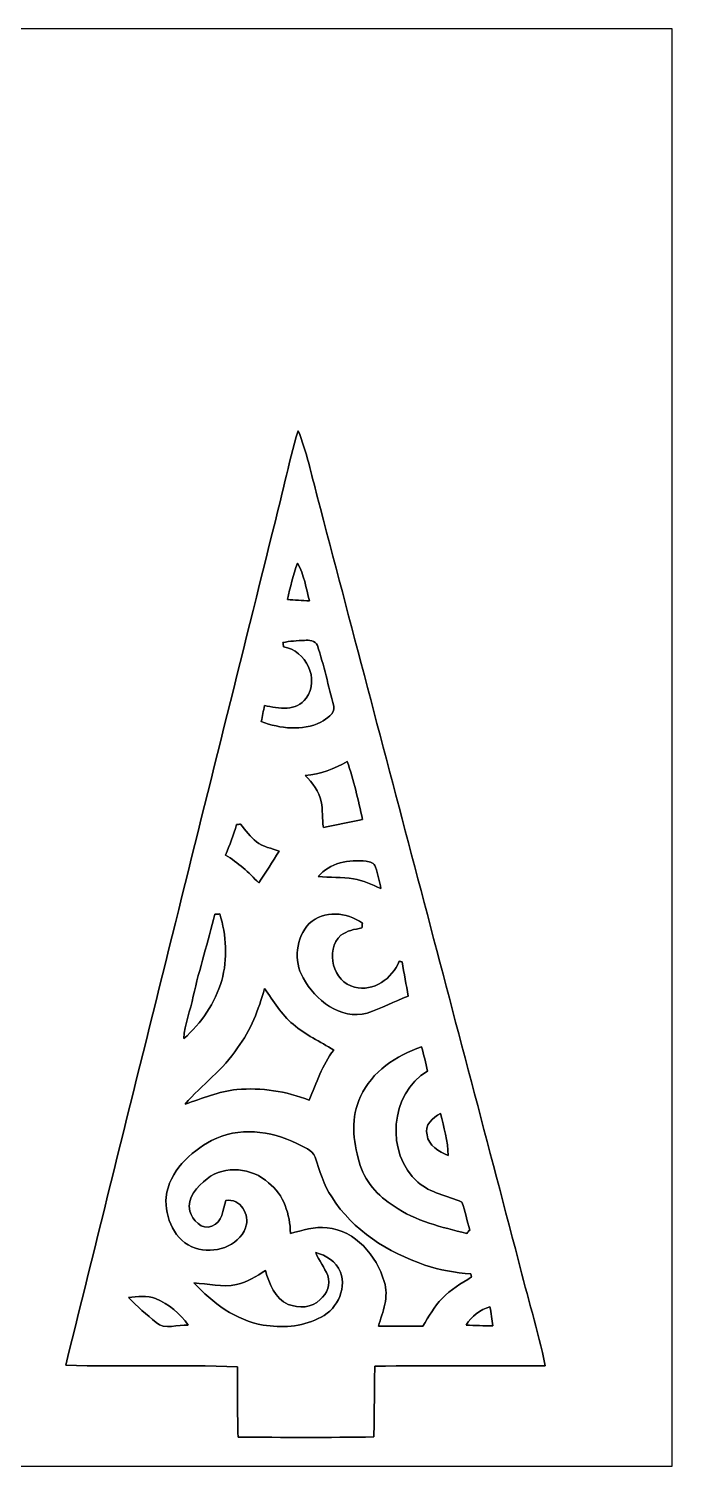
# Model space of a CAD drawing. Header units: centimetres. Extents: x -16.8 to 16.8, y -16.7 to 16.7.
# Drawn here: x 1.84 to 16.77, y -16.67 to 16.67 of the extents above; entities that cross this region are included whole.
import ezdxf

# ---------------------------------------------------------------- set-up
doc = ezdxf.new("R2010")
doc.units = ezdxf.units.CM
doc.header["$MEASUREMENT"] = 0
doc.layers.add('Layer 1', color=7, linetype='Continuous')

msp = doc.modelspace()

# ---------------------------------------------------------------- linework, layer by layer
at = {"layer": 'Layer 1', "color": 7}
for points, knots in [([(-16.77458, 16.66875), (-16.77458, 16.66875), (16.77458, 16.66875), (16.77458, 16.66875), (16.77458, 16.66875), (16.77458, 16.66875), (16.77458, -16.66875), (16.77458, -16.66875), (16.77458, -16.66875), (16.77458, -16.66875), (-16.77458, -16.66875), (-16.77458, -16.66875), (-16.77458, -16.66875), (-16.77458, -16.66875), (-16.77458, 16.66875), (-16.77458, 16.66875), (-16.77458, 16.66875), (-16.77458, 16.66875), (-16.77458, 16.66875), (-16.77458, 16.66875)], [0, 0, 0, 0, 0.16666667, 0.16666667, 0.16666667, 0.16666667, 0.33333333, 0.33333333, 0.33333333, 0.33333333, 0.5, 0.5, 0.5, 0.5, 0.66666667, 0.66666667, 0.66666667, 0.66666667, 1, 1, 1, 1]), ([(8.0899, 7.3473), (7.86694, 6.56872), (7.69832, 5.77603), (7.49653, 4.99181), (7.49653, 4.99181), (5.89562, -1.44709), (4.28942, -7.88458), (2.69699, -14.3256), (2.69699, -14.3256), (4.02555, -14.37217), (5.35552, -14.30161), (6.68337, -14.36582), (6.68337, -14.36582), (6.68549, -14.90733), (6.68055, -15.4492), (6.69643, -15.99071), (6.69643, -15.99071), (7.747, -16.00306), (8.79828, -16.00588), (9.84885, -15.98754), (9.84885, -15.98754), (9.86437, -15.44144), (9.85555, -14.89534), (9.87178, -14.34959), (9.87178, -14.34959), (11.18941, -14.32772), (12.50738, -14.34853), (13.82536, -14.33795), (13.82536, -14.33795), (13.66097, -13.51739), (13.40203, -12.72011), (13.20729, -11.90696), (13.20729, -11.90696), (11.65084, -5.99652), (10.09086, -0.08749), (8.53405, 5.82295), (8.53405, 5.82295), (8.39787, 6.33377), (8.29627, 6.85835), (8.0899, 7.3473)], [0, 0, 0, 0, 0.09090909, 0.09090909, 0.09090909, 0.09090909, 0.18181818, 0.18181818, 0.18181818, 0.18181818, 0.27272727, 0.27272727, 0.27272727, 0.27272727, 0.36363636, 0.36363636, 0.36363636, 0.36363636, 0.45454545, 0.45454545, 0.45454545, 0.45454545, 0.54545455, 0.54545455, 0.54545455, 0.54545455, 0.63636364, 0.63636364, 0.63636364, 0.63636364, 0.72727273, 0.72727273, 0.72727273, 0.72727273, 0.81818182, 0.81818182, 0.81818182, 0.81818182, 1, 1, 1, 1]), ([(8.07438, 4.27849), (8.23101, 4.01003), (8.27722, 3.69676), (8.35625, 3.39972), (8.35625, 3.39972), (8.18339, 3.4096), (8.01229, 3.41454), (7.84084, 3.43182), (7.84084, 3.43182), (7.90822, 3.71687), (7.98266, 4.0005), (8.07438, 4.27849)], [0, 0, 0, 0, 0.25, 0.25, 0.25, 0.25, 0.5, 0.5, 0.5, 0.5, 1, 1, 1, 1]), ([(7.73889, 2.43417), (7.90293, 2.46556), (8.06909, 2.48003), (8.23701, 2.4825), (8.23701, 2.4825), (8.34037, 2.50014), (8.48819, 2.47615), (8.53863, 2.36855), (8.53863, 2.36855), (8.68927, 1.90465), (8.79369, 1.42663), (8.92175, 0.95638), (8.92175, 0.95638), (8.95315, 0.768), (8.74748, 0.67451), (8.61977, 0.58632), (8.61977, 0.58632), (8.18056, 0.37853), (7.67962, 0.43498), (7.23688, 0.59972), (7.23688, 0.59972), (7.25876, 0.72496), (7.28451, 0.84808), (7.31132, 0.9719), (7.31132, 0.9719), (7.63764, 0.91475), (8.05956, 0.8188), (8.27476, 1.14476), (8.27476, 1.14476), (8.6046, 1.58327), (8.26805, 2.25319), (7.75123, 2.33257), (7.75123, 2.33257), (7.74841, 2.35797), (7.74206, 2.40877), (7.73889, 2.43417)], [0, 0, 0, 0, 0.1, 0.1, 0.1, 0.1, 0.2, 0.2, 0.2, 0.2, 0.3, 0.3, 0.3, 0.3, 0.4, 0.4, 0.4, 0.4, 0.5, 0.5, 0.5, 0.5, 0.6, 0.6, 0.6, 0.6, 0.7, 0.7, 0.7, 0.7, 0.8, 0.8, 0.8, 0.8, 1, 1, 1, 1]), ([(8.25676, -0.64876), (8.60637, -0.62336), (8.93163, -0.49636), (9.23255, -0.32279), (9.23255, -0.32279), (9.3793, -0.76412), (9.48584, -1.21744), (9.58779, -1.67076), (9.58779, -1.67076), (9.28335, -1.73002), (8.97996, -1.79246), (8.67692, -1.85526), (8.67692, -1.85526), (8.64588, -1.65523), (8.66316, -1.45027), (8.62612, -1.25166), (8.62612, -1.25166), (8.57356, -1.01565), (8.4201, -0.81986), (8.25676, -0.64876)], [0, 0, 0, 0, 0.16666667, 0.16666667, 0.16666667, 0.16666667, 0.33333333, 0.33333333, 0.33333333, 0.33333333, 0.5, 0.5, 0.5, 0.5, 0.66666667, 0.66666667, 0.66666667, 0.66666667, 1, 1, 1, 1]), ([(6.66362, -1.78717), (6.68584, -1.78541), (6.73029, -1.78188), (6.75252, -1.78012), (6.75252, -1.78012), (6.86999, -1.92088), (6.98147, -2.07045), (7.12294, -2.18934), (7.12294, -2.18934), (7.27569, -2.30822), (7.47395, -2.33715), (7.65069, -2.40559), (7.65069, -2.40559), (7.49582, -2.65289), (7.33778, -2.89842), (7.17585, -3.14149), (7.17585, -3.14149), (6.94655, -2.89419), (6.69607, -2.66841), (6.4068, -2.49343), (6.4068, -2.49343), (6.50275, -2.26201), (6.58848, -2.026), (6.66362, -1.78717)], [0, 0, 0, 0, 0.14285714, 0.14285714, 0.14285714, 0.14285714, 0.28571429, 0.28571429, 0.28571429, 0.28571429, 0.42857143, 0.42857143, 0.42857143, 0.42857143, 0.57142857, 0.57142857, 0.57142857, 0.57142857, 0.71428571, 0.71428571, 0.71428571, 0.71428571, 1, 1, 1, 1]), ([(8.55486, -2.99332), (8.82227, -2.67159), (9.27664, -2.59151), (9.67281, -2.63701), (9.67281, -2.63701), (9.75607, -2.65359), (9.86155, -2.67829), (9.88836, -2.77213), (9.88836, -2.77213), (9.93775, -2.93617), (9.98079, -3.10444), (10.01148, -3.27378), (10.01148, -3.27378), (9.80828, -3.17712), (9.60014, -3.08539), (9.37789, -3.04341), (9.37789, -3.04341), (9.10449, -3.01166), (8.82897, -3.0099), (8.55486, -2.99332)], [0, 0, 0, 0, 0.16666667, 0.16666667, 0.16666667, 0.16666667, 0.33333333, 0.33333333, 0.33333333, 0.33333333, 0.5, 0.5, 0.5, 0.5, 0.66666667, 0.66666667, 0.66666667, 0.66666667, 1, 1, 1, 1]), ([(6.15879, -3.86609), (6.18737, -3.86468), (6.24452, -3.86186), (6.27309, -3.86045), (6.27309, -3.86045), (6.42726, -4.35645), (6.45654, -4.89938), (6.31896, -5.40244), (6.31896, -5.40244), (6.1655, -5.92384), (5.84835, -6.39798), (5.43807, -6.75111), (5.43807, -6.75111), (5.45465, -6.41315), (5.59364, -6.096), (5.65714, -5.76686), (5.65714, -5.76686), (5.80249, -5.12727), (6.00287, -4.5025), (6.15879, -3.86609)], [0, 0, 0, 0, 0.16666667, 0.16666667, 0.16666667, 0.16666667, 0.33333333, 0.33333333, 0.33333333, 0.33333333, 0.5, 0.5, 0.5, 0.5, 0.66666667, 0.66666667, 0.66666667, 0.66666667, 1, 1, 1, 1]), ([(8.34813, -4.07988), (8.68786, -3.76167), (9.22232, -3.82199), (9.58356, -4.07035), (9.58356, -4.07035), (9.57933, -4.1081), (9.57545, -4.14655), (9.57192, -4.185), (9.57192, -4.185), (9.40223, -4.21464), (9.22373, -4.24991), (9.08226, -4.35469), (9.08226, -4.35469), (8.7055, -4.70676), (8.89882, -5.44124), (9.40117, -5.55625), (9.40117, -5.55625), (9.84074, -5.6769), (10.27501, -5.35552), (10.43658, -4.95794), (10.43658, -4.95794), (10.45422, -4.96182), (10.48914, -4.96993), (10.50643, -4.97417), (10.50643, -4.97417), (10.54594, -5.23981), (10.60697, -5.50228), (10.64366, -5.76862), (10.64366, -5.76862), (10.32228, -5.88786), (10.01712, -6.04873), (9.69363, -6.16056), (9.69363, -6.16056), (9.06039, -6.32072), (8.49595, -5.85929), (8.20561, -5.34211), (8.20561, -5.34211), (7.97666, -4.9463), (8.04439, -4.41713), (8.34813, -4.07988)], [0, 0, 0, 0, 0.09090909, 0.09090909, 0.09090909, 0.09090909, 0.18181818, 0.18181818, 0.18181818, 0.18181818, 0.27272727, 0.27272727, 0.27272727, 0.27272727, 0.36363636, 0.36363636, 0.36363636, 0.36363636, 0.45454545, 0.45454545, 0.45454545, 0.45454545, 0.54545455, 0.54545455, 0.54545455, 0.54545455, 0.63636364, 0.63636364, 0.63636364, 0.63636364, 0.72727273, 0.72727273, 0.72727273, 0.72727273, 0.81818182, 0.81818182, 0.81818182, 0.81818182, 1, 1, 1, 1]), ([(6.68302, -6.9656), (6.99594, -6.5599), (7.17268, -6.07836), (7.31238, -5.59223), (7.31238, -5.59223), (7.5184, -5.87834), (7.70043, -6.1916), (7.97595, -6.41879), (7.97595, -6.41879), (8.25571, -6.66715), (8.60249, -6.81708), (8.91611, -7.01569), (8.91611, -7.01569), (8.65046, -7.36459), (8.51535, -7.77981), (8.34707, -8.17774), (8.34707, -8.17774), (7.81509, -7.97172), (7.23759, -7.88458), (6.66821, -7.93256), (6.66821, -7.93256), (6.24875, -7.96854), (5.86387, -8.14352), (5.46841, -8.27088), (5.46841, -8.27088), (5.8547, -7.81861), (6.36129, -7.47466), (6.68302, -6.9656)], [0, 0, 0, 0, 0.125, 0.125, 0.125, 0.125, 0.25, 0.25, 0.25, 0.25, 0.375, 0.375, 0.375, 0.375, 0.5, 0.5, 0.5, 0.5, 0.625, 0.625, 0.625, 0.625, 0.75, 0.75, 0.75, 0.75, 1, 1, 1, 1]), ([(9.54052, -8.09484), (9.8044, -7.51664), (10.36708, -7.13599), (10.95657, -6.94549), (10.95657, -6.94549), (11.00631, -7.12999), (11.05711, -7.3152), (11.09451, -7.50323), (11.09451, -7.50323), (10.2175, -8.02217), (10.11273, -9.41846), (10.87191, -10.08345), (10.87191, -10.08345), (11.16048, -10.33427), (11.55241, -10.39566), (11.89214, -10.54135), (11.89214, -10.54135), (11.96411, -10.75478), (12.01455, -10.97562), (12.07382, -11.19399), (12.07382, -11.19399), (12.04983, -11.21869), (12.02655, -11.24409), (12.00326, -11.26949), (12.00326, -11.26949), (11.42259, -11.12449), (10.81652, -10.98726), (10.3191, -10.63554), (10.3191, -10.63554), (9.93987, -10.40624), (9.62342, -10.04711), (9.51089, -9.61249), (9.51089, -9.61249), (9.36166, -9.12424), (9.30663, -8.56686), (9.54052, -8.09484)], [0, 0, 0, 0, 0.1, 0.1, 0.1, 0.1, 0.2, 0.2, 0.2, 0.2, 0.3, 0.3, 0.3, 0.3, 0.4, 0.4, 0.4, 0.4, 0.5, 0.5, 0.5, 0.5, 0.6, 0.6, 0.6, 0.6, 0.7, 0.7, 0.7, 0.7, 0.8, 0.8, 0.8, 0.8, 1, 1, 1, 1]), ([(11.08216, -8.98454), (11.01231, -8.75736), (11.21657, -8.58202), (11.39613, -8.48536), (11.39613, -8.48536), (11.47022, -8.80674), (11.57217, -9.12777), (11.57111, -9.4615), (11.57111, -9.4615), (11.35874, -9.36096), (11.1185, -9.24348), (11.08216, -8.98454)], [0, 0, 0, 0, 0.25, 0.25, 0.25, 0.25, 0.5, 0.5, 0.5, 0.5, 1, 1, 1, 1]), ([(6.08436, -9.11719), (6.70172, -8.7884), (7.45525, -8.88294), (8.06309, -9.18527), (8.06309, -9.18527), (8.21267, -9.26712), (8.41869, -9.32145), (8.48572, -9.49854), (8.48572, -9.49854), (8.59614, -9.81251), (8.67586, -10.14836), (8.87342, -10.42388), (8.87342, -10.42388), (9.35778, -11.20246), (10.1787, -11.71363), (11.03348, -12.0015), (11.03348, -12.0015), (11.37497, -12.12885), (11.73974, -12.17366), (12.10098, -12.20964), (12.10098, -12.20964), (12.10486, -12.22693), (12.11227, -12.26185), (12.11615, -12.27949), (12.11615, -12.27949), (11.87732, -12.4273), (11.63285, -12.573), (11.43635, -12.77691), (11.43635, -12.77691), (11.24162, -12.95717), (11.12661, -13.20059), (10.98479, -13.42072), (10.98479, -13.42072), (10.64154, -13.42284), (10.29864, -13.42355), (9.95574, -13.42143), (9.95574, -13.42143), (10.0524, -13.08876), (10.20798, -12.73492), (10.08944, -12.38673), (10.08944, -12.38673), (9.9127, -11.78207), (9.42128, -11.20105), (8.76159, -11.13825), (8.76159, -11.13825), (8.47055, -11.10121), (8.19185, -11.19893), (7.91386, -11.26772), (7.91386, -11.26772), (7.90222, -10.83275), (7.76182, -10.3692), (7.40445, -10.09297), (7.40445, -10.09297), (7.02557, -9.74619), (6.39339, -9.67811), (5.97958, -10.00054), (5.97958, -10.00054), (5.75239, -10.17834), (5.50016, -10.44081), (5.57495, -10.75619), (5.57495, -10.75619), (5.63845, -10.95128), (5.86034, -11.21057), (6.08683, -11.09768), (6.08683, -11.09768), (6.33942, -11.01619), (6.344, -10.71668), (6.41138, -10.50431), (6.41138, -10.50431), (6.74899, -10.44857), (6.98429, -10.83557), (6.87141, -11.13614), (6.87141, -11.13614), (6.70419, -11.58593), (6.13551, -11.74468), (5.70865, -11.61239), (5.70865, -11.61239), (5.22429, -11.45752), (4.99533, -10.89519), (5.02567, -10.42458), (5.02567, -10.42458), (5.10258, -9.83333), (5.58094, -9.38389), (6.08436, -9.11719)], [0, 0, 0, 0, 0.04545455, 0.04545455, 0.04545455, 0.04545455, 0.09090909, 0.09090909, 0.09090909, 0.09090909, 0.13636364, 0.13636364, 0.13636364, 0.13636364, 0.18181818, 0.18181818, 0.18181818, 0.18181818, 0.22727273, 0.22727273, 0.22727273, 0.22727273, 0.27272727, 0.27272727, 0.27272727, 0.27272727, 0.31818182, 0.31818182, 0.31818182, 0.31818182, 0.36363636, 0.36363636, 0.36363636, 0.36363636, 0.40909091, 0.40909091, 0.40909091, 0.40909091, 0.45454545, 0.45454545, 0.45454545, 0.45454545, 0.5, 0.5, 0.5, 0.5, 0.54545455, 0.54545455, 0.54545455, 0.54545455, 0.59090909, 0.59090909, 0.59090909, 0.59090909, 0.63636364, 0.63636364, 0.63636364, 0.63636364, 0.68181818, 0.68181818, 0.68181818, 0.68181818, 0.72727273, 0.72727273, 0.72727273, 0.72727273, 0.77272727, 0.77272727, 0.77272727, 0.77272727, 0.81818182, 0.81818182, 0.81818182, 0.81818182, 0.86363636, 0.86363636, 0.86363636, 0.86363636, 0.90909091, 0.90909091, 0.90909091, 0.90909091, 1, 1, 1, 1]), ([(8.49842, -11.71081), (8.73936, -11.78278), (8.97714, -11.91648), (9.07203, -12.16484), (9.07203, -12.16484), (9.23219, -12.58782), (8.96126, -13.08523), (8.55239, -13.24504), (8.55239, -13.24504), (8.16081, -13.44648), (7.70678, -13.45459), (7.28027, -13.39744), (7.28027, -13.39744), (6.64175, -13.2842), (6.10482, -12.87956), (5.67302, -12.41531), (5.67302, -12.41531), (6.00251, -12.43965), (6.33342, -12.52537), (6.66362, -12.45306), (6.66362, -12.45306), (6.91021, -12.40155), (7.12294, -12.2555), (7.33637, -12.12956), (7.33637, -12.12956), (7.41257, -12.43789), (7.55615, -12.77479), (7.86165, -12.91661), (7.86165, -12.91661), (8.10648, -13.00057), (8.41622, -13.01115), (8.60213, -12.80054), (8.60213, -12.80054), (8.76512, -12.67319), (8.84696, -12.44529), (8.78029, -12.24668), (8.78029, -12.24668), (8.70303, -12.059), (8.57109, -11.90025), (8.49842, -11.71081)], [0, 0, 0, 0, 0.09090909, 0.09090909, 0.09090909, 0.09090909, 0.18181818, 0.18181818, 0.18181818, 0.18181818, 0.27272727, 0.27272727, 0.27272727, 0.27272727, 0.36363636, 0.36363636, 0.36363636, 0.36363636, 0.45454545, 0.45454545, 0.45454545, 0.45454545, 0.54545455, 0.54545455, 0.54545455, 0.54545455, 0.63636364, 0.63636364, 0.63636364, 0.63636364, 0.72727273, 0.72727273, 0.72727273, 0.72727273, 0.81818182, 0.81818182, 0.81818182, 0.81818182, 1, 1, 1, 1]), ([(4.15396, -12.75362), (4.3628, -12.74304), (4.58541, -12.69436), (4.78472, -12.78079), (4.78472, -12.78079), (5.09164, -12.9032), (5.3527, -13.12862), (5.54037, -13.3985), (5.54037, -13.3985), (5.3019, -13.37063), (4.99428, -13.52374), (4.79531, -13.33676), (4.79531, -13.33676), (4.57835, -13.14556), (4.3494, -12.96705), (4.15396, -12.75362)], [0, 0, 0, 0, 0.2, 0.2, 0.2, 0.2, 0.4, 0.4, 0.4, 0.4, 0.6, 0.6, 0.6, 0.6, 1, 1, 1, 1]), ([(11.99056, -13.39568), (12.11121, -13.19001), (12.31406, -13.03726), (12.54301, -12.97234), (12.54301, -12.97234), (12.56771, -13.11875), (12.58852, -13.26586), (12.60651, -13.41402), (12.60651, -13.41402), (12.40049, -13.4112), (12.19517, -13.4052), (11.99056, -13.39568)], [0, 0, 0, 0, 0.25, 0.25, 0.25, 0.25, 0.5, 0.5, 0.5, 0.5, 1, 1, 1, 1])]:
    msp.add_open_spline(points, degree=3, knots=knots, dxfattribs=at)
at = {"layer": 'Layer 1', "color": 251}
for points, knots in [([(8.0899, 7.3473), (8.29627, 6.85835), (8.39787, 6.33377), (8.53405, 5.82295), (8.53405, 5.82295), (10.09086, -0.08749), (11.65084, -5.99652), (13.20729, -11.90696), (13.20729, -11.90696), (13.40203, -12.72011), (13.66097, -13.51739), (13.82536, -14.33795), (13.82536, -14.33795), (12.50738, -14.34853), (11.18941, -14.32772), (9.87178, -14.34959), (9.87178, -14.34959), (9.85555, -14.89534), (9.86437, -15.44144), (9.84885, -15.98754), (9.84885, -15.98754), (8.79828, -16.00588), (7.747, -16.00306), (6.69643, -15.99071), (6.69643, -15.99071), (6.68055, -15.4492), (6.68549, -14.90733), (6.68337, -14.36582), (6.68337, -14.36582), (5.35552, -14.30161), (4.02555, -14.37217), (2.69699, -14.3256), (2.69699, -14.3256), (4.28942, -7.88458), (5.89562, -1.44709), (7.49653, 4.99181), (7.49653, 4.99181), (7.69832, 5.77603), (7.86694, 6.56872), (8.0899, 7.3473), (8.0899, 7.3473), (8.0899, 7.3473), (8.0899, 7.3473), (8.0899, 7.3473)], [0, 0, 0, 0, 0.08333333, 0.08333333, 0.08333333, 0.08333333, 0.16666667, 0.16666667, 0.16666667, 0.16666667, 0.25, 0.25, 0.25, 0.25, 0.33333333, 0.33333333, 0.33333333, 0.33333333, 0.41666667, 0.41666667, 0.41666667, 0.41666667, 0.5, 0.5, 0.5, 0.5, 0.58333333, 0.58333333, 0.58333333, 0.58333333, 0.66666667, 0.66666667, 0.66666667, 0.66666667, 0.75, 0.75, 0.75, 0.75, 0.83333333, 0.83333333, 0.83333333, 0.83333333, 1, 1, 1, 1]), ([(8.07438, 4.27849), (7.98266, 4.0005), (7.90822, 3.71687), (7.84084, 3.43182), (7.84084, 3.43182), (8.01229, 3.41454), (8.18339, 3.4096), (8.35625, 3.39972), (8.35625, 3.39972), (8.27722, 3.69676), (8.23101, 4.01003), (8.07438, 4.27849), (8.07438, 4.27849), (8.07438, 4.27849), (8.07438, 4.27849), (8.07438, 4.27849)], [0, 0, 0, 0, 0.2, 0.2, 0.2, 0.2, 0.4, 0.4, 0.4, 0.4, 0.6, 0.6, 0.6, 0.6, 1, 1, 1, 1]), ([(7.73889, 2.43417), (7.74206, 2.40877), (7.74841, 2.35797), (7.75123, 2.33257), (7.75123, 2.33257), (8.26805, 2.25319), (8.6046, 1.58327), (8.27476, 1.14476), (8.27476, 1.14476), (8.05956, 0.8188), (7.63764, 0.91475), (7.31132, 0.9719), (7.31132, 0.9719), (7.28451, 0.84808), (7.25876, 0.72496), (7.23688, 0.59972), (7.23688, 0.59972), (7.67962, 0.43498), (8.18056, 0.37853), (8.61977, 0.58632), (8.61977, 0.58632), (8.74748, 0.67451), (8.95315, 0.768), (8.92175, 0.95638), (8.92175, 0.95638), (8.79369, 1.42663), (8.68927, 1.90465), (8.53863, 2.36855), (8.53863, 2.36855), (8.48819, 2.47615), (8.34037, 2.50014), (8.23701, 2.4825), (8.23701, 2.4825), (8.06909, 2.48003), (7.90293, 2.46556), (7.73889, 2.43417), (7.73889, 2.43417), (7.73889, 2.43417), (7.73889, 2.43417), (7.73889, 2.43417)], [0, 0, 0, 0, 0.09090909, 0.09090909, 0.09090909, 0.09090909, 0.18181818, 0.18181818, 0.18181818, 0.18181818, 0.27272727, 0.27272727, 0.27272727, 0.27272727, 0.36363636, 0.36363636, 0.36363636, 0.36363636, 0.45454545, 0.45454545, 0.45454545, 0.45454545, 0.54545455, 0.54545455, 0.54545455, 0.54545455, 0.63636364, 0.63636364, 0.63636364, 0.63636364, 0.72727273, 0.72727273, 0.72727273, 0.72727273, 0.81818182, 0.81818182, 0.81818182, 0.81818182, 1, 1, 1, 1]), ([(8.25676, -0.64876), (8.4201, -0.81986), (8.57356, -1.01565), (8.62612, -1.25166), (8.62612, -1.25166), (8.66316, -1.45027), (8.64588, -1.65523), (8.67692, -1.85526), (8.67692, -1.85526), (8.97996, -1.79246), (9.28335, -1.73002), (9.58779, -1.67076), (9.58779, -1.67076), (9.48584, -1.21744), (9.3793, -0.76412), (9.23255, -0.32279), (9.23255, -0.32279), (8.93163, -0.49636), (8.60637, -0.62336), (8.25676, -0.64876), (8.25676, -0.64876), (8.25676, -0.64876), (8.25676, -0.64876), (8.25676, -0.64876)], [0, 0, 0, 0, 0.14285714, 0.14285714, 0.14285714, 0.14285714, 0.28571429, 0.28571429, 0.28571429, 0.28571429, 0.42857143, 0.42857143, 0.42857143, 0.42857143, 0.57142857, 0.57142857, 0.57142857, 0.57142857, 0.71428571, 0.71428571, 0.71428571, 0.71428571, 1, 1, 1, 1]), ([(6.66362, -1.78717), (6.58848, -2.026), (6.50275, -2.26201), (6.4068, -2.49343), (6.4068, -2.49343), (6.69607, -2.66841), (6.94655, -2.89419), (7.17585, -3.14149), (7.17585, -3.14149), (7.33778, -2.89842), (7.49582, -2.65289), (7.65069, -2.40559), (7.65069, -2.40559), (7.47395, -2.33715), (7.27569, -2.30822), (7.12294, -2.18934), (7.12294, -2.18934), (6.98147, -2.07045), (6.86999, -1.92088), (6.75252, -1.78012), (6.75252, -1.78012), (6.73029, -1.78188), (6.68584, -1.78541), (6.66362, -1.78717), (6.66362, -1.78717), (6.66362, -1.78717), (6.66362, -1.78717), (6.66362, -1.78717)], [0, 0, 0, 0, 0.125, 0.125, 0.125, 0.125, 0.25, 0.25, 0.25, 0.25, 0.375, 0.375, 0.375, 0.375, 0.5, 0.5, 0.5, 0.5, 0.625, 0.625, 0.625, 0.625, 0.75, 0.75, 0.75, 0.75, 1, 1, 1, 1]), ([(8.55486, -2.99332), (8.82897, -3.0099), (9.10449, -3.01166), (9.37789, -3.04341), (9.37789, -3.04341), (9.60014, -3.08539), (9.80828, -3.17712), (10.01148, -3.27378), (10.01148, -3.27378), (9.98079, -3.10444), (9.93775, -2.93617), (9.88836, -2.77213), (9.88836, -2.77213), (9.86155, -2.67829), (9.75607, -2.65359), (9.67281, -2.63701), (9.67281, -2.63701), (9.27664, -2.59151), (8.82227, -2.67159), (8.55486, -2.99332), (8.55486, -2.99332), (8.55486, -2.99332), (8.55486, -2.99332), (8.55486, -2.99332)], [0, 0, 0, 0, 0.14285714, 0.14285714, 0.14285714, 0.14285714, 0.28571429, 0.28571429, 0.28571429, 0.28571429, 0.42857143, 0.42857143, 0.42857143, 0.42857143, 0.57142857, 0.57142857, 0.57142857, 0.57142857, 0.71428571, 0.71428571, 0.71428571, 0.71428571, 1, 1, 1, 1]), ([(6.15879, -3.86609), (6.00287, -4.5025), (5.80249, -5.12727), (5.65714, -5.76686), (5.65714, -5.76686), (5.59364, -6.096), (5.45465, -6.41315), (5.43807, -6.75111), (5.43807, -6.75111), (5.84835, -6.39798), (6.1655, -5.92384), (6.31896, -5.40244), (6.31896, -5.40244), (6.45654, -4.89938), (6.42726, -4.35645), (6.27309, -3.86045), (6.27309, -3.86045), (6.24452, -3.86186), (6.18737, -3.86468), (6.15879, -3.86609), (6.15879, -3.86609), (6.15879, -3.86609), (6.15879, -3.86609), (6.15879, -3.86609)], [0, 0, 0, 0, 0.14285714, 0.14285714, 0.14285714, 0.14285714, 0.28571429, 0.28571429, 0.28571429, 0.28571429, 0.42857143, 0.42857143, 0.42857143, 0.42857143, 0.57142857, 0.57142857, 0.57142857, 0.57142857, 0.71428571, 0.71428571, 0.71428571, 0.71428571, 1, 1, 1, 1]), ([(8.34813, -4.07988), (8.04439, -4.41713), (7.97666, -4.9463), (8.20561, -5.34211), (8.20561, -5.34211), (8.49595, -5.85929), (9.06039, -6.32072), (9.69363, -6.16056), (9.69363, -6.16056), (10.01712, -6.04873), (10.32228, -5.88786), (10.64366, -5.76862), (10.64366, -5.76862), (10.60697, -5.50228), (10.54594, -5.23981), (10.50643, -4.97417), (10.50643, -4.97417), (10.48914, -4.96993), (10.45422, -4.96182), (10.43658, -4.95794), (10.43658, -4.95794), (10.27501, -5.35552), (9.84074, -5.6769), (9.40117, -5.55625), (9.40117, -5.55625), (8.89882, -5.44124), (8.7055, -4.70676), (9.08226, -4.35469), (9.08226, -4.35469), (9.22373, -4.24991), (9.40223, -4.21464), (9.57192, -4.185), (9.57192, -4.185), (9.57545, -4.14655), (9.57933, -4.1081), (9.58356, -4.07035), (9.58356, -4.07035), (9.22232, -3.82199), (8.68786, -3.76167), (8.34813, -4.07988), (8.34813, -4.07988), (8.34813, -4.07988), (8.34813, -4.07988), (8.34813, -4.07988)], [0, 0, 0, 0, 0.08333333, 0.08333333, 0.08333333, 0.08333333, 0.16666667, 0.16666667, 0.16666667, 0.16666667, 0.25, 0.25, 0.25, 0.25, 0.33333333, 0.33333333, 0.33333333, 0.33333333, 0.41666667, 0.41666667, 0.41666667, 0.41666667, 0.5, 0.5, 0.5, 0.5, 0.58333333, 0.58333333, 0.58333333, 0.58333333, 0.66666667, 0.66666667, 0.66666667, 0.66666667, 0.75, 0.75, 0.75, 0.75, 0.83333333, 0.83333333, 0.83333333, 0.83333333, 1, 1, 1, 1]), ([(6.68302, -6.9656), (6.36129, -7.47466), (5.8547, -7.81861), (5.46841, -8.27088), (5.46841, -8.27088), (5.86387, -8.14352), (6.24875, -7.96854), (6.66821, -7.93256), (6.66821, -7.93256), (7.23759, -7.88458), (7.81509, -7.97172), (8.34707, -8.17774), (8.34707, -8.17774), (8.51535, -7.77981), (8.65046, -7.36459), (8.91611, -7.01569), (8.91611, -7.01569), (8.60249, -6.81708), (8.25571, -6.66715), (7.97595, -6.41879), (7.97595, -6.41879), (7.70043, -6.1916), (7.5184, -5.87834), (7.31238, -5.59223), (7.31238, -5.59223), (7.17268, -6.07836), (6.99594, -6.5599), (6.68302, -6.9656), (6.68302, -6.9656), (6.68302, -6.9656), (6.68302, -6.9656), (6.68302, -6.9656)], [0, 0, 0, 0, 0.11111111, 0.11111111, 0.11111111, 0.11111111, 0.22222222, 0.22222222, 0.22222222, 0.22222222, 0.33333333, 0.33333333, 0.33333333, 0.33333333, 0.44444444, 0.44444444, 0.44444444, 0.44444444, 0.55555556, 0.55555556, 0.55555556, 0.55555556, 0.66666667, 0.66666667, 0.66666667, 0.66666667, 0.77777778, 0.77777778, 0.77777778, 0.77777778, 1, 1, 1, 1]), ([(9.54052, -8.09484), (9.30663, -8.56686), (9.36166, -9.12424), (9.51089, -9.61249), (9.51089, -9.61249), (9.62342, -10.04711), (9.93987, -10.40624), (10.3191, -10.63554), (10.3191, -10.63554), (10.81652, -10.98726), (11.42259, -11.12449), (12.00326, -11.26949), (12.00326, -11.26949), (12.02655, -11.24409), (12.04983, -11.21869), (12.07382, -11.19399), (12.07382, -11.19399), (12.01455, -10.97562), (11.96411, -10.75478), (11.89214, -10.54135), (11.89214, -10.54135), (11.55241, -10.39566), (11.16048, -10.33427), (10.87191, -10.08345), (10.87191, -10.08345), (10.11273, -9.41846), (10.2175, -8.02217), (11.09451, -7.50323), (11.09451, -7.50323), (11.05711, -7.3152), (11.00631, -7.12999), (10.95657, -6.94549), (10.95657, -6.94549), (10.36708, -7.13599), (9.8044, -7.51664), (9.54052, -8.09484), (9.54052, -8.09484), (9.54052, -8.09484), (9.54052, -8.09484), (9.54052, -8.09484)], [0, 0, 0, 0, 0.09090909, 0.09090909, 0.09090909, 0.09090909, 0.18181818, 0.18181818, 0.18181818, 0.18181818, 0.27272727, 0.27272727, 0.27272727, 0.27272727, 0.36363636, 0.36363636, 0.36363636, 0.36363636, 0.45454545, 0.45454545, 0.45454545, 0.45454545, 0.54545455, 0.54545455, 0.54545455, 0.54545455, 0.63636364, 0.63636364, 0.63636364, 0.63636364, 0.72727273, 0.72727273, 0.72727273, 0.72727273, 0.81818182, 0.81818182, 0.81818182, 0.81818182, 1, 1, 1, 1]), ([(11.08216, -8.98454), (11.1185, -9.24348), (11.35874, -9.36096), (11.57111, -9.4615), (11.57111, -9.4615), (11.57217, -9.12777), (11.47022, -8.80674), (11.39613, -8.48536), (11.39613, -8.48536), (11.21657, -8.58202), (11.01231, -8.75736), (11.08216, -8.98454), (11.08216, -8.98454), (11.08216, -8.98454), (11.08216, -8.98454), (11.08216, -8.98454)], [0, 0, 0, 0, 0.2, 0.2, 0.2, 0.2, 0.4, 0.4, 0.4, 0.4, 0.6, 0.6, 0.6, 0.6, 1, 1, 1, 1]), ([(6.08436, -9.11719), (5.58094, -9.38389), (5.10258, -9.83333), (5.02567, -10.42458), (5.02567, -10.42458), (4.99533, -10.89519), (5.22429, -11.45752), (5.70865, -11.61239), (5.70865, -11.61239), (6.13551, -11.74468), (6.70419, -11.58593), (6.87141, -11.13614), (6.87141, -11.13614), (6.98429, -10.83557), (6.74899, -10.44857), (6.41138, -10.50431), (6.41138, -10.50431), (6.344, -10.71668), (6.33942, -11.01619), (6.08683, -11.09768), (6.08683, -11.09768), (5.86034, -11.21057), (5.63845, -10.95128), (5.57495, -10.75619), (5.57495, -10.75619), (5.50016, -10.44081), (5.75239, -10.17834), (5.97958, -10.00054), (5.97958, -10.00054), (6.39339, -9.67811), (7.02557, -9.74619), (7.40445, -10.09297), (7.40445, -10.09297), (7.76182, -10.3692), (7.90222, -10.83275), (7.91386, -11.26772), (7.91386, -11.26772), (8.19185, -11.19893), (8.47055, -11.10121), (8.76159, -11.13825), (8.76159, -11.13825), (9.42128, -11.20105), (9.9127, -11.78207), (10.08944, -12.38673), (10.08944, -12.38673), (10.20798, -12.73492), (10.0524, -13.08876), (9.95574, -13.42143), (9.95574, -13.42143), (10.29864, -13.42355), (10.64154, -13.42284), (10.98479, -13.42072), (10.98479, -13.42072), (11.12661, -13.20059), (11.24162, -12.95717), (11.43635, -12.77691), (11.43635, -12.77691), (11.63285, -12.573), (11.87732, -12.4273), (12.11615, -12.27949), (12.11615, -12.27949), (12.11227, -12.26185), (12.10486, -12.22693), (12.10098, -12.20964), (12.10098, -12.20964), (11.73974, -12.17366), (11.37497, -12.12885), (11.03348, -12.0015), (11.03348, -12.0015), (10.1787, -11.71363), (9.35778, -11.20246), (8.87342, -10.42388), (8.87342, -10.42388), (8.67586, -10.14836), (8.59614, -9.81251), (8.48572, -9.49854), (8.48572, -9.49854), (8.41869, -9.32145), (8.21267, -9.26712), (8.06309, -9.18527), (8.06309, -9.18527), (7.45525, -8.88294), (6.70172, -8.7884), (6.08436, -9.11719), (6.08436, -9.11719), (6.08436, -9.11719), (6.08436, -9.11719), (6.08436, -9.11719)], [0, 0, 0, 0, 0.04347826, 0.04347826, 0.04347826, 0.04347826, 0.08695652, 0.08695652, 0.08695652, 0.08695652, 0.13043478, 0.13043478, 0.13043478, 0.13043478, 0.17391304, 0.17391304, 0.17391304, 0.17391304, 0.2173913, 0.2173913, 0.2173913, 0.2173913, 0.26086957, 0.26086957, 0.26086957, 0.26086957, 0.30434783, 0.30434783, 0.30434783, 0.30434783, 0.34782609, 0.34782609, 0.34782609, 0.34782609, 0.39130435, 0.39130435, 0.39130435, 0.39130435, 0.43478261, 0.43478261, 0.43478261, 0.43478261, 0.47826087, 0.47826087, 0.47826087, 0.47826087, 0.52173913, 0.52173913, 0.52173913, 0.52173913, 0.56521739, 0.56521739, 0.56521739, 0.56521739, 0.60869565, 0.60869565, 0.60869565, 0.60869565, 0.65217391, 0.65217391, 0.65217391, 0.65217391, 0.69565217, 0.69565217, 0.69565217, 0.69565217, 0.73913043, 0.73913043, 0.73913043, 0.73913043, 0.7826087, 0.7826087, 0.7826087, 0.7826087, 0.82608696, 0.82608696, 0.82608696, 0.82608696, 0.86956522, 0.86956522, 0.86956522, 0.86956522, 0.91304348, 0.91304348, 0.91304348, 0.91304348, 1, 1, 1, 1]), ([(8.49842, -11.71081), (8.57109, -11.90025), (8.70303, -12.059), (8.78029, -12.24668), (8.78029, -12.24668), (8.84696, -12.44529), (8.76512, -12.67319), (8.60213, -12.80054), (8.60213, -12.80054), (8.41622, -13.01115), (8.10648, -13.00057), (7.86165, -12.91661), (7.86165, -12.91661), (7.55615, -12.77479), (7.41257, -12.43789), (7.33637, -12.12956), (7.33637, -12.12956), (7.12294, -12.2555), (6.91021, -12.40155), (6.66362, -12.45306), (6.66362, -12.45306), (6.33342, -12.52537), (6.00251, -12.43965), (5.67302, -12.41531), (5.67302, -12.41531), (6.10482, -12.87956), (6.64175, -13.2842), (7.28027, -13.39744), (7.28027, -13.39744), (7.70678, -13.45459), (8.16081, -13.44648), (8.55239, -13.24504), (8.55239, -13.24504), (8.96126, -13.08523), (9.23219, -12.58782), (9.07203, -12.16484), (9.07203, -12.16484), (8.97714, -11.91648), (8.73936, -11.78278), (8.49842, -11.71081), (8.49842, -11.71081), (8.49842, -11.71081), (8.49842, -11.71081), (8.49842, -11.71081)], [0, 0, 0, 0, 0.08333333, 0.08333333, 0.08333333, 0.08333333, 0.16666667, 0.16666667, 0.16666667, 0.16666667, 0.25, 0.25, 0.25, 0.25, 0.33333333, 0.33333333, 0.33333333, 0.33333333, 0.41666667, 0.41666667, 0.41666667, 0.41666667, 0.5, 0.5, 0.5, 0.5, 0.58333333, 0.58333333, 0.58333333, 0.58333333, 0.66666667, 0.66666667, 0.66666667, 0.66666667, 0.75, 0.75, 0.75, 0.75, 0.83333333, 0.83333333, 0.83333333, 0.83333333, 1, 1, 1, 1]), ([(4.15396, -12.75362), (4.3494, -12.96705), (4.57835, -13.14556), (4.79531, -13.33676), (4.79531, -13.33676), (4.99428, -13.52374), (5.3019, -13.37063), (5.54037, -13.3985), (5.54037, -13.3985), (5.3527, -13.12862), (5.09164, -12.9032), (4.78472, -12.78079), (4.78472, -12.78079), (4.58541, -12.69436), (4.3628, -12.74304), (4.15396, -12.75362), (4.15396, -12.75362), (4.15396, -12.75362), (4.15396, -12.75362), (4.15396, -12.75362)], [0, 0, 0, 0, 0.16666667, 0.16666667, 0.16666667, 0.16666667, 0.33333333, 0.33333333, 0.33333333, 0.33333333, 0.5, 0.5, 0.5, 0.5, 0.66666667, 0.66666667, 0.66666667, 0.66666667, 1, 1, 1, 1]), ([(11.99056, -13.39568), (12.19517, -13.4052), (12.40049, -13.4112), (12.60651, -13.41402), (12.60651, -13.41402), (12.58852, -13.26586), (12.56771, -13.11875), (12.54301, -12.97234), (12.54301, -12.97234), (12.31406, -13.03726), (12.11121, -13.19001), (11.99056, -13.39568)], [0, 0, 0, 0, 0.25, 0.25, 0.25, 0.25, 0.5, 0.5, 0.5, 0.5, 1, 1, 1, 1])]:
    msp.add_open_spline(points, degree=3, knots=knots, dxfattribs=at)

doc.saveas('drawing.dxf')
